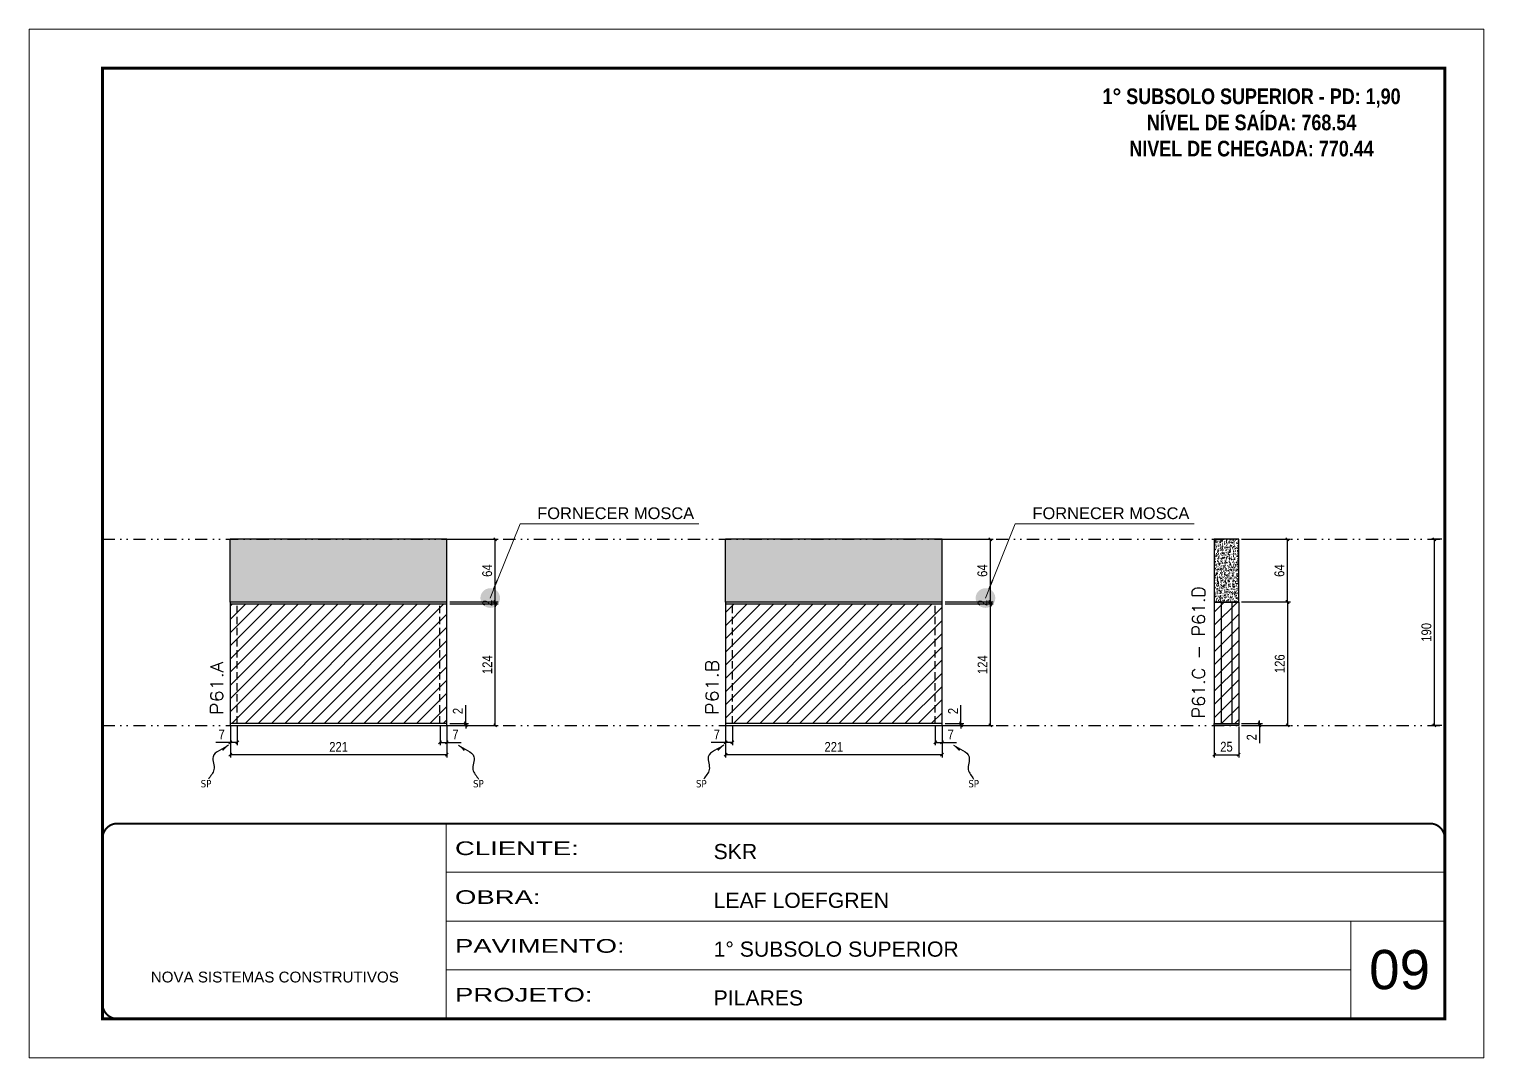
# Model space of a CAD drawing. Extents: x 14400 to 27878, y -21631 to 6985.
# Drawn here: x 14413 to 15898, y 3638 to 4688 of the extents above; entities that cross this region are included whole.
import ezdxf

# ---------------------------------------------------------------- set-up
doc = ezdxf.new("R2010")
doc.units = 0
for name, pattern in [('CONTINUO', [0]), ('DASHED', [0.75, 0.5, -0.25]), ('DIVIDE2', [0.625, 0.25, -0.125, 0, -0.125, 0, -0.125]), ('HIDDEN', [0.375, 0.25, -0.125])]:
    doc.linetypes.add(name, pattern=pattern)
for name, color, linetype, lineweight in [('CARIMBO', 255, 'Continuous', 9), ('Folhas', 255, 'Continuous', 9), ('Hachura', 251, 'Continuous', 9), ('SARRAFO DE PRESSAO', 251, 'DASHED', 9), ('Texto Seção', 7, 'Continuous', 15)]:
    doc.layers.add(name, color=color, linetype=linetype, lineweight=lineweight)
for name, color, linetype in [('COTA', 241, 'Continuous'), ('NOMENCLATURA', 7, 'Continuous'), ('Nível', 160, 'Continuous'), ('Painéis', 200, 'Continuous'), ('SARR_2.2x7', 40, 'Continuous'), ('Sarrafo de Pressão', 42, 'HIDDEN'), ('texto', 7, 'Continuous')]:
    doc.layers.add(name, color=color, linetype=linetype)
doc.styles.add('ARIAL', font='arial.ttf')
doc.styles.add('COTA TECNICA', font='techl___.ttf', dxfattribs={"height": 10})
doc.styles.add('COTA TECNICA-50', font='techl___.ttf', dxfattribs={"height": 10})
doc.styles.add('REGUA-120', font='ROMANS.shx', dxfattribs={"height": 15})
doc.styles.add('ROMANC', font='techb___.ttf', dxfattribs={"height": 2.5})
doc.styles.get("Standard").update_dxf_attribs({"font": 'arial.ttf'})
doc.styles.add('Tecnologia', font='')
doc.styles.get('Tecnologia').set_extended_font_data('Forgotten Futurist')
doc.dimstyles.new('3x', dxfattribs={"dimtxt": 10, "dimasz": 5, "dimexe": 7, "dimexo": 5, "dimgap": 4, "dimtad": 1, "dimdec": 4, "dimlfac": 0.333333, "dimdsep": 46, "dimtxsty": 'Standard', "dimblk": 'DOT', "dimcen": 0.09, "dimclrd": 1, "dimclre": 1, "dimclrt": 2, "dimadec": 0, "dimazin": 2, "dimtfac": 1, "dimtdec": 4, "dimtmove": 0, "dimatfit": 3, "dimldrblk": 'DOT', "dimfxl": 1, "dimtolj": 1, "dimtzin": 0, "dimlwd": 9, "dimlwe": 9, "dimarcsym": 0})
doc.dimstyles.new('COTA PAINEL-50', dxfattribs={"dimtxt": 10, "dimasz": 3, "dimexe": 3, "dimexo": 3, "dimgap": 3, "dimtad": 1, "dimdec": 1, "dimzin": 12, "dimdsep": 46, "dimtxsty": 'COTA TECNICA-50', "dimblk1": 'OBLIQUE', "dimblk2": 'OBLIQUE', "dimsah": 1, "dimcen": 0.9, "dimclrd": 4, "dimclre": 4, "dimclrt": 240, "dimadec": 1, "dimazin": 3, "dimtfac": 1, "dimtdec": 1, "dimtmove": 0, "dimatfit": 3, "dimfxl": 1, "dimtolj": 1, "dimtzin": 12, "dimarcsym": 0})
doc.dimstyles.new('PAINEL', dxfattribs={"dimtxt": 10, "dimasz": 3, "dimexe": 3, "dimexo": 3, "dimgap": 3, "dimtad": 1, "dimdec": 1, "dimzin": 12, "dimdsep": 46, "dimtxsty": 'COTA TECNICA', "dimblk1": 'OBLIQUE', "dimblk2": 'OBLIQUE', "dimsah": 1, "dimcen": 0.9, "dimclrd": 4, "dimclre": 4, "dimclrt": 240, "dimadec": 1, "dimazin": 3, "dimtfac": 1, "dimtdec": 1, "dimtmove": 0, "dimatfit": 3, "dimfxl": 1, "dimtolj": 1, "dimtzin": 12, "dimarcsym": 0})
doc.dimstyles.get("Standard").update_dxf_attribs({"dimtxt": 0.18, "dimasz": 0.18, "dimexe": 0.18, "dimexo": 0.0625, "dimgap": 0.09, "dimtad": 0, "dimtih": 1, "dimtoh": 1, "dimdec": 4, "dimzin": 0, "dimdsep": 46, "dimtxsty": 'Standard', "dimcen": 0.09, "dimadec": 0, "dimazin": 0, "dimtfac": 1, "dimtdec": 4, "dimtofl": 0, "dimtmove": 0, "dimatfit": 3, "dimfxl": 1, "dimtolj": 1, "dimtzin": 0, "dimarcsym": 0})

# ---------------------------------------------------------------- blocks, each defined once
blk = doc.blocks.new('9999999999')
at = {"color": 30, "linetype": 'CONTINUO'}
for p, q in [((98564.6, 34230.2), (98564.6, 34429.4)), ((98564.6, 34379.6), (99584, 34379.6)), ((98564.6, 34329.8), (99488, 34329.8)), ((99584, 34329.8), (99488, 34329.8)), ((99488, 34329.8), (99488, 34230.2)), ((98564.6, 34280), (99488, 34280))]:
    blk.add_line(p, q, dxfattribs=at)
at = {"color": 30, "linetype": 'CONTINUO', "const_width": 2}
blk.add_lwpolyline([(99584, 34230.2), (99584, 34414.4, 0.414214), (99569, 34429.4), (98229, 34429.4, 0.414214), (98214, 34414.4), (98214, 34245.2, 0.414214), (98229, 34230.2), (99584, 34230.2)], format="xyb", dxfattribs=at)
at = {"layer": 'Folhas'}
blk.add_lwpolyline([(98139, 34190.2), (99624, 34190.2), (99624, 35240.2), (98139, 35240.2)], close=True, dxfattribs=at)
at = {"layer": 'Folhas', "color": 30, "const_width": 3}
blk.add_lwpolyline([(98214, 34230.2), (99584, 34230.2), (99584, 35200.2), (98214, 35200.2)], close=True, dxfattribs=at)
at = {"color": 7, "linetype": 'Continuous', "ltscale": 5, "style": 'ARIAL'}
for s, height, p in [('SKR', 15.48, (98837.7, 34393.1)), ('LEAF LOEFGREN', 15.483, (98837.7, 34343.3)), ('1° SUBSOLO SUPERIOR', 15.483, (98837.7, 34293.5)), ('NOVA SISTEMAS CONSTRUTIVOS', 11.059, (98263.2, 34267.2)), ('PILARES', 15.48, (98837.7, 34243.7))]:
    blk.add_text(s, height=height, dxfattribs=at).set_placement(p)
at = {"layer": 'Folhas', "color": 7, "style": 'Tecnologia', "width": 1.5}
for s, p in [('CLIENTE:', (98573.7, 34397.2)), ('OBRA:', (98573.7, 34347.3)), ('PAVIMENTO:', (98573.7, 34297.5)), ('PROJETO:', (98573.7, 34247.7))]:
    blk.add_text(s, height=14, dxfattribs=at).set_placement(p)
blk = doc.blocks.new('_Oblique')
at = {"color": 0, "linetype": 'ByBlock', "lineweight": -2}
blk.add_line((-0.5, -0.5), (0.5, 0.5), dxfattribs=at)
blk = doc.blocks.new('*D4527')
at = {"layer": 'COTA', "color": 4, "lineweight": -2, "transparency": 16777216}
for p, q in [((15855.5, 4166.9), (15844.9, 4166.9)), ((15847.9, 3976.9), (15847.9, 4166.9)), ((15855.5, 3976.9), (15844.9, 3976.9))]:
    blk.add_line(p, q, dxfattribs=at)
at = {"layer": 'Defpoints', "color": 0, "transparency": 16777216}
for p in [(15847.9, 4166.9), (15858.5, 4166.9), (15858.5, 3976.9)]:
    blk.add_point(p, dxfattribs=at)
at = {"layer": 'COTA', "color": 4, "lineweight": -2, "transparency": 16777216, "xscale": 3, "yscale": 3, "zscale": 3}
for p, rotation in [((15847.9, 4166.9), 90), ((15847.9, 3976.9), 270)]:
    blk.add_blockref('_Oblique', p, dxfattribs=dict(at, rotation=rotation))
at = {"layer": 'COTA', "color": 240, "transparency": 16777216, "insert": (15839.8, 4071.9), "char_height": 10, "attachment_point": 5, "rotation": 90, "style": 'COTA TECNICA'}
blk.add_mtext('\\A1;190', dxfattribs=at)
blk = doc.blocks.new('*D4528')
at = {"layer": 'COTA', "color": 4, "lineweight": -2, "transparency": 16777216}
for p, q in [((14618.9, 3975.9), (14618.9, 3944)), ((14839.9, 3975.9), (14839.9, 3944)), ((14839.9, 3947), (14618.9, 3947))]:
    blk.add_line(p, q, dxfattribs=at)
at = {"layer": 'Defpoints', "color": 0, "transparency": 16777216}
for p in [(14618.9, 3978.9), (14839.9, 3978.9), (14618.9, 3947)]:
    blk.add_point(p, dxfattribs=at)
at = {"layer": 'COTA', "color": 4, "lineweight": -2, "transparency": 16777216, "xscale": 3, "yscale": 3, "zscale": 3, "rotation": 180}
blk.add_blockref('_Oblique', (14618.9, 3947), dxfattribs=at)
at = {"layer": 'COTA', "color": 4, "lineweight": -2, "transparency": 16777216, "xscale": 3, "yscale": 3, "zscale": 3}
blk.add_blockref('_Oblique', (14839.9, 3947), dxfattribs=at)
at = {"layer": 'COTA', "color": 240, "transparency": 16777216, "insert": (14729.4, 3955), "char_height": 10, "attachment_point": 5, "style": 'COTA TECNICA'}
blk.add_mtext('\\A1;221', dxfattribs=at)
blk = doc.blocks.new('*D4529')
at = {"layer": 'COTA', "color": 4, "lineweight": -2, "transparency": 16777216}
for p, q in [((14832.9, 3975.9), (14832.9, 3956.6)), ((14839.9, 3973.9), (14839.9, 3956.6)), ((14832.9, 3959.6), (14839.9, 3959.6)), ((14839.9, 3959.6), (14854.6, 3959.6))]:
    blk.add_line(p, q, dxfattribs=at)
at = {"layer": 'Defpoints', "color": 0, "transparency": 16777216}
for p in [(14832.9, 3978.9), (14839.9, 3976.9), (14839.9, 3959.6)]:
    blk.add_point(p, dxfattribs=at)
at = {"layer": 'COTA', "color": 4, "lineweight": -2, "transparency": 16777216, "xscale": 3, "yscale": 3, "zscale": 3, "rotation": 180}
blk.add_blockref('_Oblique', (14832.9, 3959.6), dxfattribs=at)
at = {"layer": 'COTA', "color": 4, "lineweight": -2, "transparency": 16777216, "xscale": 3, "yscale": 3, "zscale": 3}
blk.add_blockref('_Oblique', (14839.9, 3959.6), dxfattribs=at)
at = {"layer": 'COTA', "color": 240, "transparency": 16777216, "insert": (14848.7, 3967.7), "char_height": 10, "attachment_point": 5, "style": 'COTA TECNICA-50'}
blk.add_mtext('\\A1;7', dxfattribs=at)
blk = doc.blocks.new('*D4530')
at = {"layer": 'COTA', "color": 4, "lineweight": -2, "transparency": 16777216}
for p, q in [((14618.9, 3973.9), (14618.9, 3956.6)), ((14625.9, 3975.9), (14625.9, 3956.6)), ((14618.9, 3959.6), (14604.1, 3959.6)), ((14625.9, 3959.6), (14618.9, 3959.6))]:
    blk.add_line(p, q, dxfattribs=at)
at = {"layer": 'Defpoints', "color": 0, "transparency": 16777216}
for p in [(14618.9, 3976.9), (14625.9, 3978.9), (14618.9, 3959.6)]:
    blk.add_point(p, dxfattribs=at)
at = {"layer": 'COTA', "color": 4, "lineweight": -2, "transparency": 16777216, "xscale": 3, "yscale": 3, "zscale": 3, "rotation": 180}
blk.add_blockref('_Oblique', (14618.9, 3959.6), dxfattribs=at)
at = {"layer": 'COTA', "color": 4, "lineweight": -2, "transparency": 16777216, "xscale": 3, "yscale": 3, "zscale": 3}
blk.add_blockref('_Oblique', (14625.9, 3959.6), dxfattribs=at)
at = {"layer": 'COTA', "color": 240, "transparency": 16777216, "insert": (14610, 3967.7), "char_height": 10, "attachment_point": 5, "style": 'COTA TECNICA-50'}
blk.add_mtext('\\A1;7', dxfattribs=at)
blk = doc.blocks.new('*D4531')
at = {"layer": 'COTA', "color": 4, "lineweight": -2, "transparency": 16777216}
for p, q in [((14859.1, 3978.9), (14859.1, 3997.7)), ((14842.9, 3978.9), (14862.1, 3978.9)), ((14842.9, 3976.9), (14862.1, 3976.9)), ((14859.1, 3976.9), (14859.1, 3978.9)), ((14859.1, 3976.9), (14859.1, 3973.9))]:
    blk.add_line(p, q, dxfattribs=at)
at = {"layer": 'Defpoints', "color": 0, "transparency": 16777216}
for p in [(14839.9, 3978.9), (14839.9, 3976.9), (14859.1, 3976.9)]:
    blk.add_point(p, dxfattribs=at)
at = {"layer": 'COTA', "color": 4, "lineweight": -2, "transparency": 16777216, "xscale": 3, "yscale": 3, "zscale": 3}
for p, rotation in [((14859.1, 3978.9), 270), ((14859.1, 3976.9), 90)]:
    blk.add_blockref('_Oblique', p, dxfattribs=dict(at, rotation=rotation))
at = {"layer": 'COTA', "color": 240, "transparency": 16777216, "insert": (14851.1, 3991.6), "char_height": 10, "attachment_point": 5, "rotation": 90, "style": 'COTA TECNICA-50'}
blk.add_mtext('\\A1;2', dxfattribs=at)
blk = doc.blocks.new('*D4533')
at = {"layer": 'COTA', "color": 4, "lineweight": -2, "transparency": 16777216}
for p, q in [((14842.9, 4166.9), (14892.2, 4166.9)), ((14889.2, 4102.9), (14889.2, 4166.9)), ((14842.9, 4102.9), (14892.2, 4102.9))]:
    blk.add_line(p, q, dxfattribs=at)
at = {"layer": 'Defpoints', "color": 0, "transparency": 16777216}
for p in [(14839.9, 4166.9), (14889.2, 4166.9), (14839.9, 4102.9)]:
    blk.add_point(p, dxfattribs=at)
at = {"layer": 'COTA', "color": 4, "lineweight": -2, "transparency": 16777216, "xscale": 3, "yscale": 3, "zscale": 3}
for p, rotation in [((14889.2, 4166.9), 90), ((14889.2, 4102.9), 270)]:
    blk.add_blockref('_Oblique', p, dxfattribs=dict(at, rotation=rotation))
at = {"layer": 'COTA', "color": 240, "transparency": 16777216, "insert": (14881.1, 4134.9), "char_height": 10, "attachment_point": 5, "rotation": 90, "style": 'COTA TECNICA-50'}
blk.add_mtext('\\A1;64', dxfattribs=at)
blk = doc.blocks.new('*D4534')
at = {"layer": 'COTA', "color": 4, "linetype": 'ByBlock', "lineweight": -2, "transparency": 16777216}
for p, q in [((14842.9, 4100.9), (14892.2, 4100.9)), ((14889.2, 3976.9), (14889.2, 4100.9)), ((14842.9, 3976.9), (14892.2, 3976.9))]:
    blk.add_line(p, q, dxfattribs=at)
at = {"layer": 'Defpoints', "color": 0, "linetype": 'ByBlock', "transparency": 16777216}
for p in [(14839.9, 4100.9), (14889.2, 4100.9), (14839.9, 3976.9)]:
    blk.add_point(p, dxfattribs=at)
at = {"layer": 'COTA', "color": 4, "linetype": 'ByBlock', "lineweight": -2, "transparency": 16777216, "xscale": 3, "yscale": 3, "zscale": 3}
for p, rotation in [((14889.2, 4100.9), 90), ((14889.2, 3976.9), 270)]:
    blk.add_blockref('_Oblique', p, dxfattribs=dict(at, rotation=rotation))
at = {"layer": 'COTA', "color": 240, "linetype": 'ByBlock', "transparency": 16777216, "insert": (14881.2, 4038.9), "char_height": 10, "attachment_point": 5, "rotation": 90, "style": 'COTA TECNICA'}
blk.add_mtext('\\A1;124', dxfattribs=at)
blk = doc.blocks.new('*D4535')
at = {"layer": 'COTA', "color": 4, "linetype": 'ByBlock', "lineweight": -2, "transparency": 16777216}
for p, q in [((14842.9, 4100.9), (14892.2, 4100.9)), ((14889.2, 3976.9), (14889.2, 4100.9)), ((14842.9, 3976.9), (14892.2, 3976.9))]:
    blk.add_line(p, q, dxfattribs=at)
at = {"layer": 'Defpoints', "color": 0, "linetype": 'ByBlock', "transparency": 16777216}
for p in [(14839.9, 4100.9), (14889.2, 4100.9), (14839.9, 3976.9)]:
    blk.add_point(p, dxfattribs=at)
at = {"layer": 'COTA', "color": 4, "linetype": 'ByBlock', "lineweight": -2, "transparency": 16777216, "xscale": 3, "yscale": 3, "zscale": 3}
for p, rotation in [((14889.2, 4100.9), 90), ((14889.2, 3976.9), 270)]:
    blk.add_blockref('_Oblique', p, dxfattribs=dict(at, rotation=rotation))
at = {"layer": 'COTA', "color": 240, "linetype": 'ByBlock', "transparency": 16777216, "insert": (14881.2, 4038.9), "char_height": 10, "attachment_point": 5, "rotation": 90, "style": 'COTA TECNICA'}
blk.add_mtext('\\A1;124', dxfattribs=at)
blk = doc.blocks.new('*D4532')
at = {"layer": 'COTA', "color": 4, "lineweight": -2, "transparency": 16777216}
for p, q in [((14842.9, 4102.9), (14892.2, 4102.9)), ((14842.9, 4100.9), (14892.2, 4100.9)), ((14889.2, 4102.9), (14889.2, 4105.9)), ((14889.2, 4100.9), (14889.2, 4102.9)), ((14889.2, 4100.9), (14889.2, 4097.9))]:
    blk.add_line(p, q, dxfattribs=at)
at = {"layer": 'Defpoints', "color": 0, "transparency": 16777216}
for p in [(14839.9, 4102.9), (14839.9, 4100.9), (14889.2, 4102.9)]:
    blk.add_point(p, dxfattribs=at)
at = {"layer": 'COTA', "color": 4, "lineweight": -2, "transparency": 16777216, "xscale": 3, "yscale": 3, "zscale": 3}
for p, rotation in [((14889.2, 4102.9), 270), ((14889.2, 4100.9), 90)]:
    blk.add_blockref('_Oblique', p, dxfattribs=dict(at, rotation=rotation))
at = {"layer": 'COTA', "color": 240, "transparency": 16777216, "insert": (14881.2, 4101.9), "char_height": 10, "attachment_point": 5, "rotation": 90, "style": 'COTA TECNICA'}
blk.add_mtext('\\A1;2', dxfattribs=at)
blk = doc.blocks.new('*D4536')
at = {"layer": 'COTA', "color": 4, "lineweight": -2, "transparency": 16777216}
for p, q in [((15124.4, 3975.9), (15124.4, 3944)), ((15345.4, 3975.9), (15345.4, 3944)), ((15345.4, 3947), (15124.4, 3947))]:
    blk.add_line(p, q, dxfattribs=at)
at = {"layer": 'Defpoints', "color": 0, "transparency": 16777216}
for p in [(15124.4, 3978.9), (15345.4, 3978.9), (15124.4, 3947)]:
    blk.add_point(p, dxfattribs=at)
at = {"layer": 'COTA', "color": 4, "lineweight": -2, "transparency": 16777216, "xscale": 3, "yscale": 3, "zscale": 3, "rotation": 180}
blk.add_blockref('_Oblique', (15124.4, 3947), dxfattribs=at)
at = {"layer": 'COTA', "color": 4, "lineweight": -2, "transparency": 16777216, "xscale": 3, "yscale": 3, "zscale": 3}
blk.add_blockref('_Oblique', (15345.4, 3947), dxfattribs=at)
at = {"layer": 'COTA', "color": 240, "transparency": 16777216, "insert": (15234.9, 3955), "char_height": 10, "attachment_point": 5, "style": 'COTA TECNICA'}
blk.add_mtext('\\A1;221', dxfattribs=at)
blk = doc.blocks.new('*D4537')
at = {"layer": 'COTA', "color": 4, "lineweight": -2, "transparency": 16777216}
for p, q in [((15338.4, 3975.9), (15338.4, 3956.6)), ((15345.4, 3973.9), (15345.4, 3956.6)), ((15338.4, 3959.6), (15345.4, 3959.6)), ((15345.4, 3959.6), (15360.1, 3959.6))]:
    blk.add_line(p, q, dxfattribs=at)
at = {"layer": 'Defpoints', "color": 0, "transparency": 16777216}
for p in [(15338.4, 3978.9), (15345.4, 3976.9), (15345.4, 3959.6)]:
    blk.add_point(p, dxfattribs=at)
at = {"layer": 'COTA', "color": 4, "lineweight": -2, "transparency": 16777216, "xscale": 3, "yscale": 3, "zscale": 3, "rotation": 180}
blk.add_blockref('_Oblique', (15338.4, 3959.6), dxfattribs=at)
at = {"layer": 'COTA', "color": 4, "lineweight": -2, "transparency": 16777216, "xscale": 3, "yscale": 3, "zscale": 3}
blk.add_blockref('_Oblique', (15345.4, 3959.6), dxfattribs=at)
at = {"layer": 'COTA', "color": 240, "transparency": 16777216, "insert": (15354.2, 3967.7), "char_height": 10, "attachment_point": 5, "style": 'COTA TECNICA-50'}
blk.add_mtext('\\A1;7', dxfattribs=at)
blk = doc.blocks.new('*D4538')
at = {"layer": 'COTA', "color": 4, "lineweight": -2, "transparency": 16777216}
for p, q in [((15124.4, 3973.9), (15124.4, 3956.6)), ((15131.4, 3975.9), (15131.4, 3956.6)), ((15124.4, 3959.6), (15109.7, 3959.6)), ((15131.4, 3959.6), (15124.4, 3959.6))]:
    blk.add_line(p, q, dxfattribs=at)
at = {"layer": 'Defpoints', "color": 0, "transparency": 16777216}
for p in [(15124.4, 3976.9), (15131.4, 3978.9), (15124.4, 3959.6)]:
    blk.add_point(p, dxfattribs=at)
at = {"layer": 'COTA', "color": 4, "lineweight": -2, "transparency": 16777216, "xscale": 3, "yscale": 3, "zscale": 3, "rotation": 180}
blk.add_blockref('_Oblique', (15124.4, 3959.6), dxfattribs=at)
at = {"layer": 'COTA', "color": 4, "lineweight": -2, "transparency": 16777216, "xscale": 3, "yscale": 3, "zscale": 3}
blk.add_blockref('_Oblique', (15131.4, 3959.6), dxfattribs=at)
at = {"layer": 'COTA', "color": 240, "transparency": 16777216, "insert": (15115.5, 3967.7), "char_height": 10, "attachment_point": 5, "style": 'COTA TECNICA-50'}
blk.add_mtext('\\A1;7', dxfattribs=at)
blk = doc.blocks.new('*D4539')
at = {"layer": 'COTA', "color": 4, "lineweight": -2, "transparency": 16777216}
for p, q in [((15364.6, 3978.9), (15364.6, 3997.7)), ((15348.4, 3978.9), (15367.6, 3978.9)), ((15348.4, 3976.9), (15367.6, 3976.9)), ((15364.6, 3976.9), (15364.6, 3978.9)), ((15364.6, 3976.9), (15364.6, 3973.9))]:
    blk.add_line(p, q, dxfattribs=at)
at = {"layer": 'Defpoints', "color": 0, "transparency": 16777216}
for p in [(15345.4, 3978.9), (15345.4, 3976.9), (15364.6, 3976.9)]:
    blk.add_point(p, dxfattribs=at)
at = {"layer": 'COTA', "color": 4, "lineweight": -2, "transparency": 16777216, "xscale": 3, "yscale": 3, "zscale": 3}
for p, rotation in [((15364.6, 3978.9), 270), ((15364.6, 3976.9), 90)]:
    blk.add_blockref('_Oblique', p, dxfattribs=dict(at, rotation=rotation))
at = {"layer": 'COTA', "color": 240, "transparency": 16777216, "insert": (15356.6, 3991.6), "char_height": 10, "attachment_point": 5, "rotation": 90, "style": 'COTA TECNICA-50'}
blk.add_mtext('\\A1;2', dxfattribs=at)
blk = doc.blocks.new('*D4541')
at = {"layer": 'COTA', "color": 4, "lineweight": -2, "transparency": 16777216}
for p, q in [((15348.4, 4166.9), (15397.7, 4166.9)), ((15394.7, 4102.9), (15394.7, 4166.9)), ((15348.4, 4102.9), (15397.7, 4102.9))]:
    blk.add_line(p, q, dxfattribs=at)
at = {"layer": 'Defpoints', "color": 0, "transparency": 16777216}
for p in [(15345.4, 4166.9), (15394.7, 4166.9), (15345.4, 4102.9)]:
    blk.add_point(p, dxfattribs=at)
at = {"layer": 'COTA', "color": 4, "lineweight": -2, "transparency": 16777216, "xscale": 3, "yscale": 3, "zscale": 3}
for p, rotation in [((15394.7, 4166.9), 90), ((15394.7, 4102.9), 270)]:
    blk.add_blockref('_Oblique', p, dxfattribs=dict(at, rotation=rotation))
at = {"layer": 'COTA', "color": 240, "transparency": 16777216, "insert": (15386.6, 4134.9), "char_height": 10, "attachment_point": 5, "rotation": 90, "style": 'COTA TECNICA-50'}
blk.add_mtext('\\A1;64', dxfattribs=at)
blk = doc.blocks.new('*D4542')
at = {"layer": 'COTA', "color": 4, "linetype": 'ByBlock', "lineweight": -2, "transparency": 16777216}
for p, q in [((15348.4, 4100.9), (15397.7, 4100.9)), ((15394.7, 3976.9), (15394.7, 4100.9)), ((15348.4, 3976.9), (15397.7, 3976.9))]:
    blk.add_line(p, q, dxfattribs=at)
at = {"layer": 'Defpoints', "color": 0, "linetype": 'ByBlock', "transparency": 16777216}
for p in [(15345.4, 4100.9), (15394.7, 4100.9), (15345.4, 3976.9)]:
    blk.add_point(p, dxfattribs=at)
at = {"layer": 'COTA', "color": 4, "linetype": 'ByBlock', "lineweight": -2, "transparency": 16777216, "xscale": 3, "yscale": 3, "zscale": 3}
for p, rotation in [((15394.7, 4100.9), 90), ((15394.7, 3976.9), 270)]:
    blk.add_blockref('_Oblique', p, dxfattribs=dict(at, rotation=rotation))
at = {"layer": 'COTA', "color": 240, "linetype": 'ByBlock', "transparency": 16777216, "insert": (15386.7, 4038.9), "char_height": 10, "attachment_point": 5, "rotation": 90, "style": 'COTA TECNICA'}
blk.add_mtext('\\A1;124', dxfattribs=at)
blk = doc.blocks.new('*D4543')
at = {"layer": 'COTA', "color": 4, "linetype": 'ByBlock', "lineweight": -2, "transparency": 16777216}
for p, q in [((15348.4, 4100.9), (15397.7, 4100.9)), ((15394.7, 3976.9), (15394.7, 4100.9)), ((15348.4, 3976.9), (15397.7, 3976.9))]:
    blk.add_line(p, q, dxfattribs=at)
at = {"layer": 'Defpoints', "color": 0, "linetype": 'ByBlock', "transparency": 16777216}
for p in [(15345.4, 4100.9), (15394.7, 4100.9), (15345.4, 3976.9)]:
    blk.add_point(p, dxfattribs=at)
at = {"layer": 'COTA', "color": 4, "linetype": 'ByBlock', "lineweight": -2, "transparency": 16777216, "xscale": 3, "yscale": 3, "zscale": 3}
for p, rotation in [((15394.7, 4100.9), 90), ((15394.7, 3976.9), 270)]:
    blk.add_blockref('_Oblique', p, dxfattribs=dict(at, rotation=rotation))
at = {"layer": 'COTA', "color": 240, "linetype": 'ByBlock', "transparency": 16777216, "insert": (15386.7, 4038.9), "char_height": 10, "attachment_point": 5, "rotation": 90, "style": 'COTA TECNICA'}
blk.add_mtext('\\A1;124', dxfattribs=at)
blk = doc.blocks.new('*D4540')
at = {"layer": 'COTA', "color": 4, "lineweight": -2, "transparency": 16777216}
for p, q in [((15348.4, 4102.9), (15397.7, 4102.9)), ((15348.4, 4100.9), (15397.7, 4100.9)), ((15394.7, 4102.9), (15394.7, 4105.9)), ((15394.7, 4100.9), (15394.7, 4102.9)), ((15394.7, 4100.9), (15394.7, 4097.9))]:
    blk.add_line(p, q, dxfattribs=at)
at = {"layer": 'Defpoints', "color": 0, "transparency": 16777216}
for p in [(15345.4, 4102.9), (15345.4, 4100.9), (15394.7, 4102.9)]:
    blk.add_point(p, dxfattribs=at)
at = {"layer": 'COTA', "color": 4, "lineweight": -2, "transparency": 16777216, "xscale": 3, "yscale": 3, "zscale": 3}
for p, rotation in [((15394.7, 4102.9), 270), ((15394.7, 4100.9), 90)]:
    blk.add_blockref('_Oblique', p, dxfattribs=dict(at, rotation=rotation))
at = {"layer": 'COTA', "color": 240, "transparency": 16777216, "insert": (15386.7, 4101.9), "char_height": 10, "attachment_point": 5, "rotation": 90, "style": 'COTA TECNICA'}
blk.add_mtext('\\A1;2', dxfattribs=at)
blk = doc.blocks.new('*D4544')
at = {"layer": 'COTA', "color": 4, "lineweight": -2, "transparency": 16777216}
for p, q in [((15623.2, 3975.9), (15623.2, 3944)), ((15648.2, 3975.9), (15648.2, 3944)), ((15623.2, 3947), (15648.2, 3947))]:
    blk.add_line(p, q, dxfattribs=at)
at = {"layer": 'Defpoints', "color": 0, "transparency": 16777216}
for p in [(15623.2, 3978.9), (15648.2, 3978.9), (15648.2, 3947)]:
    blk.add_point(p, dxfattribs=at)
at = {"layer": 'COTA', "color": 4, "lineweight": -2, "transparency": 16777216, "xscale": 3, "yscale": 3, "zscale": 3, "rotation": 180}
blk.add_blockref('_Oblique', (15623.2, 3947), dxfattribs=at)
at = {"layer": 'COTA', "color": 4, "lineweight": -2, "transparency": 16777216, "xscale": 3, "yscale": 3, "zscale": 3}
blk.add_blockref('_Oblique', (15648.2, 3947), dxfattribs=at)
at = {"layer": 'COTA', "color": 240, "transparency": 16777216, "insert": (15635.7, 3955.1), "char_height": 10, "attachment_point": 5, "style": 'COTA TECNICA'}
blk.add_mtext('\\A1;25', dxfattribs=at)
blk = doc.blocks.new('*D4545')
at = {"layer": 'COTA', "color": 4, "lineweight": -2, "transparency": 16777216}
for p, q in [((15669.4, 3978.9), (15669.4, 3981.9)), ((15651.2, 3978.9), (15672.4, 3978.9)), ((15651.2, 3976.9), (15672.4, 3976.9)), ((15669.4, 3978.9), (15669.4, 3976.9)), ((15669.4, 3976.9), (15669.4, 3958.7))]:
    blk.add_line(p, q, dxfattribs=at)
at = {"layer": 'Defpoints', "color": 0, "transparency": 16777216}
for p in [(15648.2, 3978.9), (15648.2, 3976.9), (15669.4, 3978.9)]:
    blk.add_point(p, dxfattribs=at)
at = {"layer": 'COTA', "color": 4, "lineweight": -2, "transparency": 16777216, "xscale": 3, "yscale": 3, "zscale": 3}
for p, rotation in [((15669.4, 3978.9), 270), ((15669.4, 3976.9), 90)]:
    blk.add_blockref('_Oblique', p, dxfattribs=dict(at, rotation=rotation))
at = {"layer": 'COTA', "color": 240, "transparency": 16777216, "insert": (15661.4, 3964.8), "char_height": 10, "attachment_point": 5, "rotation": 90, "style": 'COTA TECNICA-50'}
blk.add_mtext('\\A1;2', dxfattribs=at)
blk = doc.blocks.new('*D4546')
at = {"layer": 'COTA', "color": 4, "lineweight": -2, "transparency": 16777216}
for p, q in [((15651.2, 4102.9), (15701.2, 4102.9)), ((15698.2, 3976.9), (15698.2, 4102.9)), ((15651.2, 3976.9), (15701.2, 3976.9))]:
    blk.add_line(p, q, dxfattribs=at)
at = {"layer": 'Defpoints', "color": 0, "transparency": 16777216}
for p in [(15648.2, 4102.9), (15698.2, 4102.9), (15648.2, 3976.9)]:
    blk.add_point(p, dxfattribs=at)
at = {"layer": 'COTA', "color": 4, "lineweight": -2, "transparency": 16777216, "xscale": 3, "yscale": 3, "zscale": 3}
for p, rotation in [((15698.2, 4102.9), 90), ((15698.2, 3976.9), 270)]:
    blk.add_blockref('_Oblique', p, dxfattribs=dict(at, rotation=rotation))
at = {"layer": 'COTA', "color": 240, "transparency": 16777216, "insert": (15690.1, 4039.9), "char_height": 10, "attachment_point": 5, "rotation": 90, "style": 'COTA TECNICA-50'}
blk.add_mtext('\\A1;126', dxfattribs=at)
blk = doc.blocks.new('*D4547')
at = {"layer": 'COTA', "color": 4, "lineweight": -2, "transparency": 16777216}
for p, q in [((15651.2, 4166.9), (15700.9, 4166.9)), ((15697.9, 4102.9), (15697.9, 4166.9)), ((15651.2, 4102.9), (15700.9, 4102.9))]:
    blk.add_line(p, q, dxfattribs=at)
at = {"layer": 'Defpoints', "color": 0, "transparency": 16777216}
for p in [(15648.2, 4166.9), (15697.9, 4166.9), (15648.2, 4102.9)]:
    blk.add_point(p, dxfattribs=at)
at = {"layer": 'COTA', "color": 4, "lineweight": -2, "transparency": 16777216, "xscale": 3, "yscale": 3, "zscale": 3}
for p, rotation in [((15697.9, 4166.9), 90), ((15697.9, 4102.9), 270)]:
    blk.add_blockref('_Oblique', p, dxfattribs=dict(at, rotation=rotation))
at = {"layer": 'COTA', "color": 240, "transparency": 16777216, "insert": (15689.8, 4134.9), "char_height": 10, "attachment_point": 5, "rotation": 90, "style": 'COTA TECNICA'}
blk.add_mtext('\\A1;64', dxfattribs=at)
blk = doc.blocks.new('_Dot')
at = {"color": 0, "linetype": 'ByBlock', "lineweight": -2}
blk.add_line((-0.5, 0), (-1, 0), dxfattribs=at)
at = {"color": 0, "linetype": 'ByBlock', "const_width": 0.5}
blk.add_lwpolyline([(-0.25, 0, 1), (0.25, 0, 1)], format="xyb", close=True, dxfattribs=at)

msp = doc.modelspace()

# ---------------------------------------------------------------- hatches: boundary and pattern name
at = {"layer": 'COTA', "linetype": 'ByBlock'}
h = msp.add_hatch(dxfattribs=at)
h.set_pattern_fill('AR-CONC', color=256, scale=0.03)
h.set_pattern_definition([(50, (9176.7893, -6863.5824), (5.46554, -0.4781726), [0.5715, -6.2865]), (355, (9176.789, -6863.5824), (-1.0573026, 5.7317054), [0.4572, -5.0292175]), (100.451445, (9177.2447, -6863.622), (4.4082374, 5.2535326), [0.4857003, -5.3427073]), (46.1842, (9176.789, -6862.0584), (8.1323712, -1.26127), [0.85725, -9.42975]), (96.63556, (9177.467, -6862.1635), (7.122124, 7.4227837), [0.7285507, -8.014068]), (351.18415, (9176.789, -6862.058), (7.122124, 7.422784), [0.685799, -7.543792]), (21, (9177.5513, -6862.4394), (4.5484317, -3.067956), [0.5715, -6.2865]), (326, (9177.551, -6862.4394), (1.8540609, 5.525639), [0.4572, -5.0292]), (71.451445, (9177.9303, -6862.695), (6.4024926, 2.457683), [0.4857003, -5.3426981]), (37.5, (9176.7893, -6863.5824), (0.0926581, 2.53665117), [0, -4.96824, 0, -5.1054, 0, -5.04825]), (7.5, (9176.7893, -6863.5824), (2.0045899, 3.00541724), [0, -2.91084, 0, -4.85394, 0, -1.92405]), (327.5, (9175.09, -6863.5824), (4.06771786, -0.17186232), [0, -1.905, 0, -5.9436, 0, -7.8867]), (317.5, (9174.328, -6863.5824), (4.4438754, 0.7627947), [0, -2.4765, 0, -3.94716, 0, -5.6007])])
h.paths.add_polyline_path([(14839.87, 4102.86), (14839.87, 4166.86), (14618.87, 4166.86), (14618.87, 4102.86)])
h = msp.add_hatch(dxfattribs=at)
h.set_pattern_fill('AR-CONC', color=256, scale=0.03)
h.set_pattern_definition([(50, (9682.2994, -6863.5824), (5.46554, -0.4781726), [0.5715, -6.2865]), (355, (9682.2994, -6863.5824), (-1.0573026, 5.7317054), [0.4572, -5.0292175]), (100.451445, (9682.755, -6863.622), (4.4082374, 5.2535326), [0.4857003, -5.3427073]), (46.1842, (9682.2994, -6862.0584), (8.1323712, -1.26127), [0.85725, -9.42975]), (96.63556, (9682.977, -6862.1635), (7.122124, 7.4227837), [0.7285507, -8.014068]), (351.18415, (9682.299, -6862.058), (7.122124, 7.422784), [0.685799, -7.543792]), (21, (9683.0614, -6862.4394), (4.5484317, -3.067956), [0.5715, -6.2865]), (326, (9683.0614, -6862.4394), (1.8540609, 5.525639), [0.4572, -5.0292]), (71.451445, (9683.4404, -6862.695), (6.4024926, 2.457683), [0.4857003, -5.3426981]), (37.5, (9682.2994, -6863.5824), (0.0926581, 2.53665117), [0, -4.96824, 0, -5.1054, 0, -5.04825]), (7.5, (9682.2994, -6863.5824), (2.0045899, 3.00541724), [0, -2.91084, 0, -4.85394, 0, -1.92405]), (327.5, (9680.6001, -6863.5824), (4.06771786, -0.17186232), [0, -1.905, 0, -5.9436, 0, -7.8867]), (317.5, (9679.838, -6863.5824), (4.4438754, 0.7627947), [0, -2.4765, 0, -3.94716, 0, -5.6007])])
h.paths.add_polyline_path([(15345.38, 4102.86), (15345.38, 4166.86), (15124.38, 4166.86), (15124.38, 4102.86)])
at = {"layer": 'COTA'}
h = msp.add_hatch(dxfattribs=at)
h.set_pattern_fill('AR-CONC', color=256, scale=0.03)
h.set_pattern_definition([(50, (-3233.309, -1318.5564), (5.4655401, -0.4781726), [0.5715, -6.2865]), (355, (-3233.309, -1318.5564), (-1.0573026, 5.7317054), [0.4572, -5.0292175]), (100.451445, (-3232.8534, -1318.5963), (4.4082374, 5.2535326), [0.4857003, -5.3427073]), (46.1842, (-3233.309, -1317.0324), (8.1323712, -1.2612698), [0.85725, -9.42975]), (96.635558, (-3232.631, -1317.1375), (7.122124, 7.4227837), [0.7285507, -8.0140682]), (351.18415, (-3233.309, -1317.032), (7.122124, 7.4227837), [0.685799, -7.543792]), (21, (-3232.547, -1317.4134), (4.5484317, -3.0679559), [0.5715, -6.2865]), (326, (-3232.547, -1317.4134), (1.8540609, 5.525639), [0.4572, -5.0292]), (71.451445, (-3232.168, -1317.669), (6.4024926, 2.457683), [0.4857003, -5.3426981]), (37.5, (-3233.3089, -1318.5564), (0.0926581, 2.53665117), [0, -4.96824, 0, -5.1054, 0, -5.04825]), (7.5, (-3233.309, -1318.5564), (2.00458988, 3.00541724), [0, -2.91084, 0, -4.85394, 0, -1.92405]), (327.5, (-3235.0082, -1318.5564), (4.06771786, -0.17186232), [0, -1.905, 0, -5.9436, 0, -7.8867]), (317.5, (-3235.77, -1318.5564), (4.44387544, 0.7627947), [0, -2.4765, 0, -3.94716, 0, -5.6007])])
h.paths.add_polyline_path([(15648.21, 4166.88), (15623.21, 4166.88), (15623.21, 4102.86), (15648.21, 4102.86)])
at = {"layer": 'Hachura', "linetype": 'ByBlock'}
h = msp.add_hatch(dxfattribs=at)
h.set_pattern_fill('ANSI31', color=256, scale=3)
h.paths.add_polyline_path([(14839.87, 4100.86), (14618.87, 4100.86), (14618.87, 3978.86), (14839.87, 3978.86)])
h.paths.add_polyline_path([(15345.38, 4100.86), (15124.38, 4100.86), (15124.38, 3978.86), (15345.38, 3978.86)])
h.paths.add_polyline_path([(15648.21, 4102.86), (15623.21, 4102.86), (15623.21, 3978.86), (15648.21, 3978.86)])

# ---------------------------------------------------------------- linework, layer by layer
at = {"layer": 'COTA', "linetype": 'ByBlock'}
for p, q in [((14839.87, 4166.86), (14618.87, 4166.86)), ((14618.87, 4102.86), (14618.87, 4166.86)), ((14839.87, 4102.86), (14839.87, 4166.86)), ((15345.38, 4166.86), (15124.38, 4166.86)), ((15124.38, 4102.86), (15124.38, 4166.86)), ((15345.38, 4102.86), (15345.38, 4166.86))]:
    msp.add_line(p, q, dxfattribs=at)
msp.add_lwpolyline([(15623.21, 4102.86), (15648.21, 4102.86), (15648.21, 4166.88), (15623.21, 4166.88)], close=True, dxfattribs=at)
at = {"layer": 'Nível', "color": 4, "linetype": 'DIVIDE2', "ltscale": 50}
for p, q in [((14488.47, 4166.86), (15858.47, 4166.86)), ((14488.47, 3976.86), (15858.47, 3976.86))]:
    msp.add_line(p, q, dxfattribs=at)
at = {"layer": 'Painéis'}
for p, q in [((14618.87, 4100.86), (14839.87, 4100.86)), ((14618.87, 4100.86), (14618.87, 3978.86)), ((14839.87, 3978.86), (14839.87, 4100.86)), ((15124.38, 4100.86), (15345.38, 4100.86)), ((15124.38, 4100.86), (15124.38, 3978.86)), ((15345.38, 3978.86), (15345.38, 4100.86)), ((15623.21, 4102.86), (15623.21, 3978.86)), ((15648.21, 4102.86), (15623.21, 4102.86)), ((15648.21, 4102.86), (15648.21, 3978.86)), ((15623.21, 3978.86), (15648.21, 3978.86)), ((15623.21, 3978.86), (15648.21, 3978.86)), ((15623.21, 3976.86), (15623.21, 3978.86)), ((15648.21, 3976.86), (15623.21, 3976.86)), ((15648.21, 3978.86), (15648.21, 3976.86))]:
    msp.add_line(p, q, dxfattribs=at)
for points in [[(14618.87, 4100.86), (14839.87, 4100.86), (14839.87, 4102.86), (14618.87, 4102.86)], [(15124.38, 4100.86), (15345.38, 4100.86), (15345.38, 4102.86), (15124.38, 4102.86)], [(14839.87, 3978.86), (14618.87, 3978.86), (14618.87, 3976.86), (14839.87, 3976.86)], [(15345.38, 3978.86), (15124.38, 3978.86), (15124.38, 3976.86), (15345.38, 3976.86)]]:
    msp.add_lwpolyline(points, close=True, dxfattribs=at)
at = {"layer": 'SARR_2.2x7'}
for p, q in [((15630.21, 4102.88), (15630.21, 3978.86)), ((15641.21, 4102.88), (15641.21, 3978.86))]:
    msp.add_line(p, q, dxfattribs=at)
at = {"layer": 'Sarrafo de Pressão', "ltscale": 30}
for p, q in [((14625.87, 3978.86), (14625.87, 4100.86)), ((14832.87, 3978.86), (14832.87, 4100.86)), ((15131.38, 3978.86), (15131.38, 4100.86)), ((15338.38, 3978.86), (15338.38, 4100.86))]:
    msp.add_line(p, q, dxfattribs=at)

# ---------------------------------------------------------------- block references
at = {"layer": 'SARRAFO DE PRESSAO', "color": 6, "linetype": 'ByBlock'}
msp.add_blockref('9999999999', (-83725.51, -30552.63), dxfattribs=at)

# ---------------------------------------------------------------- texts
at = {"color": 0, "linetype": 'Continuous', "ltscale": 5, "style": 'ARIAL'}
for p in [(14932.16, 4187.48), (15437.67, 4187.48)]:
    msp.add_text('FORNECER MOSCA', height=12, dxfattribs=at).set_placement(p)
at = {"layer": 'CARIMBO', "style": 'ARIAL'}
msp.add_text('09', height=40, dxfattribs=at).set_placement((15781.33, 3707.72))
at = {"layer": 'NOMENCLATURA', "color": 2, "insert": (15661.31, 4653.64), "char_height": 16, "attachment_point": 2, "style": 'ROMANC'}
msp.add_mtext_dynamic_manual_height_columns('\\P1° SUBSOLO SUPERIOR - PD: 1,90\\PNÍVEL DE SAÍDA: 768.54\\PNIVEL DE CHEGADA: 770.44', width=432.3511, gutter_width=1, heights=[0], dxfattribs=at)
at = {"layer": 'texto', "color": 0, "char_height": 7.5, "attachment_point": 5}
for insert in [(14594.09, 3917.37), (14872.12, 3917.37), (15099.6, 3917.37), (15377.63, 3917.37)]:
    msp.add_mtext('{\\fTahoma|b0|i0|c0|p34;\\C4;SP}', dxfattribs=dict(at, insert=insert))
at = {"layer": 'Texto Seção', "style": 'REGUA-120', "width": 1.1}
for s, p in [('P61.A', (14611.62, 3987.62)), ('P61.B', (15117.13, 3987.62))]:
    msp.add_text(s, height=13, rotation=90, dxfattribs=at).set_placement(p)
at = {"layer": 'Texto Seção', "insert": (15613.76, 3984.27), "char_height": 13, "width": 370.6998, "attachment_point": 7, "rotation": 90, "style": 'REGUA-120'}
msp.add_mtext('P61.C - P61.D', dxfattribs=at)

# ---------------------------------------------------------------- dimensions: what is measured, and where the dimension line sits
at = {"layer": 'COTA'}
for base, p1, p2, angle, dimstyle, picture, middle in [((14889.24, 4166.86), (14839.87, 4102.86), (14839.87, 4166.86), 90, 'COTA PAINEL-50', '*D4533', (14881.14, 4134.86)), ((15394.75, 4166.86), (15345.38, 4102.86), (15345.38, 4166.86), 90, 'COTA PAINEL-50', '*D4541', (15386.65, 4134.86)), ((15697.88, 4166.88), (15648.21, 4102.86), (15648.21, 4166.88), 90, 'PAINEL', '*D4547', (15689.77, 4134.87)), ((15847.9, 4166.86), (15858.47, 3976.86), (15858.47, 4166.86), 90, 'PAINEL', '*D4527', (15839.77, 4071.86)), ((15698.2, 4102.88), (15648.21, 3976.86), (15648.21, 4102.88), 90, 'COTA PAINEL-50', '*D4546', (15690.1, 4039.87)), ((14618.87, 3959.62), (14625.87, 3978.86), (14618.87, 3976.86), 180, 'COTA PAINEL-50', '*D4530', (14610.01, 3967.69)), ((15124.38, 3959.62), (15131.38, 3978.86), (15124.38, 3976.86), 180, 'COTA PAINEL-50', '*D4538', (15115.52, 3967.69))]:
    dim = msp.add_linear_dim(base=base, p1=p1, p2=p2, angle=angle, dimstyle=dimstyle, dxfattribs=at)
    dim.commit()
    dim.dimension.update_dxf_attribs({"geometry": picture, "text_midpoint": middle})
for base, p1, p2, dimstyle, picture, middle in [((14889.24, 4102.86), (14839.87, 4100.86), (14839.87, 4102.86), 'PAINEL', '*D4532', (14889.24, 4101.86)), ((15394.75, 4102.86), (15345.38, 4100.86), (15345.38, 4102.86), 'PAINEL', '*D4540', (15394.75, 4101.86)), ((14859.13, 3976.86), (14839.87, 3978.86), (14839.87, 3976.86), 'COTA PAINEL-50', '*D4531', (14859.13, 3991.61)), ((15364.64, 3976.86), (15345.38, 3978.86), (15345.38, 3976.86), 'COTA PAINEL-50', '*D4539', (15364.64, 3991.61)), ((15669.4, 3978.86), (15648.21, 3976.86), (15648.21, 3978.86), 'COTA PAINEL-50', '*D4545', (15669.4, 3964.8))]:
    dim = msp.add_linear_dim(base=base, p1=p1, p2=p2, angle=90, dimstyle=dimstyle, dxfattribs=at)
    dim.commit()
    dim.dimension.update_dxf_attribs({"geometry": picture, "text_midpoint": middle, "dimtype": 160})
at = {"layer": 'COTA', "linetype": 'ByBlock'}
for p1, p2, picture, middle in [((14839.87, 3976.86), (14839.87, 4100.86), '*D4534', (14881.17, 4038.86)), ((14839.87, 3976.86), (14839.87, 4100.86), '*D4535', (14881.17, 4038.86)), ((15345.38, 3976.86), (15345.38, 4100.86), '*D4542', (15386.68, 4038.86)), ((15345.38, 3976.86), (15345.38, 4100.86), '*D4543', (15386.68, 4038.86))]:
    dim = msp.add_aligned_dim(p1=p1, p2=p2, distance=-49.37, dimstyle='PAINEL', dxfattribs=at)
    dim.commit()
    dim.dimension.update_dxf_attribs({"geometry": picture, "text_midpoint": middle})
at = {"layer": 'COTA'}
for base, p1, p2, picture, middle in [((14618.87, 3946.97), (14839.87, 3978.86), (14618.87, 3978.86), '*D4528', (14729.37, 3955.02)), ((15124.38, 3946.97), (15345.38, 3978.86), (15124.38, 3978.86), '*D4536', (15234.88, 3955.02))]:
    dim = msp.add_linear_dim(base=base, p1=p1, p2=p2, angle=180, dimstyle='PAINEL', override={"dimarcsym": 2}, dxfattribs=at)
    dim.commit()
    dim.dimension.update_dxf_attribs({"geometry": picture, "text_midpoint": middle})
for base, p1, p2, picture, middle in [((14839.87, 3959.62), (14832.87, 3978.86), (14839.87, 3976.86), '*D4529', (14848.74, 3967.69)), ((15345.38, 3959.62), (15338.38, 3978.86), (15345.38, 3976.86), '*D4537', (15354.25, 3967.69))]:
    dim = msp.add_linear_dim(base=base, p1=p1, p2=p2, dimstyle='COTA PAINEL-50', dxfattribs=at)
    dim.commit()
    dim.dimension.update_dxf_attribs({"geometry": picture, "text_midpoint": middle})
dim = msp.add_linear_dim(base=(15648.21, 3946.97), p1=(15623.21, 3978.86), p2=(15648.21, 3978.86), dimstyle='PAINEL', override={"dimarcsym": 2}, dxfattribs=at)
dim.commit()
dim.dimension.update_dxf_attribs({"geometry": '*D4544', "text_midpoint": (15635.71, 3955.08)})

# ---------------------------------------------------------------- leaders
for points in [[(14884.19, 4106.89), (14914.63, 4182.48), (15097.23, 4182.48)], [(15389.7, 4106.89), (15420.14, 4182.48), (15602.74, 4182.48)]]:
    msp.add_leader(points, dimstyle='3x', override={"dimasz": 20})
at = {"layer": 'COTA', "path_type": 1}
for points in [[(14617.04, 3956.68), (14601.26, 3944.84), (14602.18, 3931.84), (14596.63, 3922.06)], [(14851.7, 3956.68), (14867.49, 3944.84), (14866.56, 3931.84), (14872.11, 3922.06)], [(15122.55, 3956.68), (15106.77, 3944.84), (15107.69, 3931.84), (15102.14, 3922.06)], [(15357.21, 3956.68), (15373, 3944.84), (15372.07, 3931.84), (15377.62, 3922.06)]]:
    msp.add_leader(points, dimstyle='Standard', override={"dimasz": 8}, dxfattribs=at)

doc.saveas('drawing.dxf')
